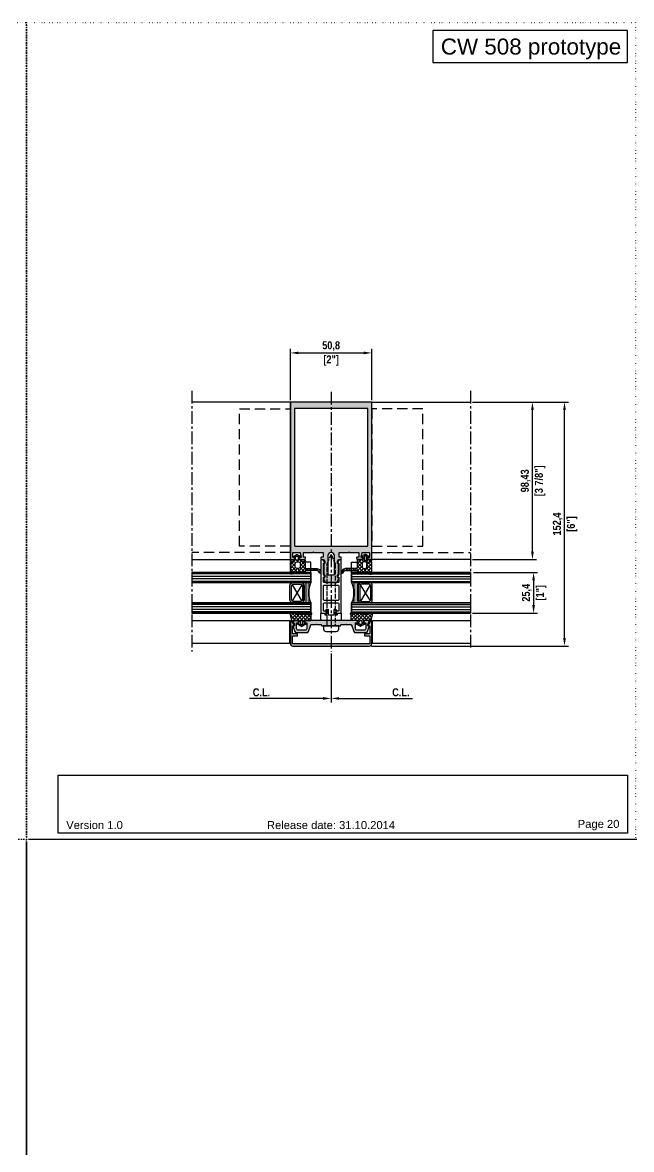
# Model space of a CAD drawing. Header units: millimetres. Extents: x -17234 to -8874, y -2869 to 1211.
# Drawn here: x -14197 to -13817, y -1023 to -319 of the extents above; entities that cross this region are included whole.
import ezdxf
from ezdxf.enums import TextEntityAlignment as Align

# ---------------------------------------------------------------- set-up
doc = ezdxf.new("R2010")
doc.units = ezdxf.units.MM
for name, pattern in [('ACAD_ISO07W100', [3, 0, -3]), ('AM_ISO02W050x2', [3.75, 3, -0.75]), ('CENTER', [50.8, 31.75, -6.35, 6.35, -6.35]), ('DASHED', [19.05, 12.7, -6.35])]:
    doc.linetypes.add(name, pattern=pattern)
doc.layers.get('Defpoints').update_dxf_attribs({"linetype": 'ACAD_ISO07W100', "true_color": 0x105689})
doc.layers.add('AM_INV', color=253, linetype='Continuous', lineweight=0)
for name, color, linetype in [('Centerline', 6, 'CENTER'), ('Dim', 5, 'Continuous'), ('Gasket EPDM', 32, 'Continuous'), ('Gasket Silicone', 20, 'Continuous'), ('Glass', 4, 'Continuous'), ('Profile', 1, 'Continuous'), ('Profile View', 9, 'Continuous'), ('PVC Spacer', 3, 'Continuous'), ('Screw', 9, 'Continuous'), ('Text', 2, 'Continuous'), ('Thermal Break', 3, 'Continuous')]:
    doc.layers.add(name, color=color, linetype=linetype)
doc.styles.get("Standard").update_dxf_attribs({"font": 'arial.ttf'})
doc.styles.add('TXT', font='techb___.ttf')
doc.dimstyles.new('ISO-25$0', dxfattribs={"dimtxt": 2.5, "dimasz": 2.5, "dimexe": 1.25, "dimexo": 0.625, "dimtad": 1, "dimtxsty": 'TXT', "dimcen": 2.5, "dimclrd": 5, "dimclre": 5, "dimclrt": 2, "dimadec": 0, "dimazin": 0, "dimtfac": 1, "dimtmove": 0, "dimatfit": 3, "dimfxl": 1, "dimarcsym": 0})

# ---------------------------------------------------------------- blocks, each defined once
blk = doc.blocks.new('*U4')
at = {"layer": 'Glass', "ltscale": 0.5}
h = blk.add_hatch(dxfattribs=at)
h.set_pattern_fill('ANSI31', color=5, scale=0.5, angle=45)
h.set_pattern_definition([(90, (0, -0.7), (-1.5875, 3e-16), [])])
h.paths.add_polyline_path([(0, 74.3), (6.35, 74.3), (6.35, 0), (0, 0)])
h.paths.add_polyline_path([(25.4, 0), (19.05, 0), (19.05, 74.3), (25.4, 74.3)])
at = {"layer": 'Glass'}
h = blk.add_hatch(dxfattribs=at)
h.set_pattern_fill('DOTS', color=9, scale=0.5)
h.set_pattern_definition([(0, (-1613.78865, -1630.7913), (0.396875, 0.79375), [0, -0.79375])])
h.paths.add_polyline_path([(17.05, 4.2), (8.35, 4.2, -0.414214), (6.35, 6.2), (6.35, 0, -0.20587), (19.05, 0), (19.05, 6.2, -0.414214)])
at = {"layer": 'Defpoints', "linetype": 'ByBlock', "ltscale": 0.5}
for points in [[(0, 74.3), (6.35, 74.3), (6.35, 0), (0, 0)], [(25.4, 0), (19.05, 0), (19.05, 74.3), (25.4, 74.3)]]:
    blk.add_lwpolyline(points, close=True, dxfattribs=at)
at = {"layer": 'Glass'}
for points in [[(0, 74.3), (0, 0), (6.35, 0), (6.35, 74.3)], [(19.05, 74.3), (19.05, 0), (25.4, 0), (25.4, 74.3)]]:
    blk.add_lwpolyline(points, dxfattribs=at)
at = {"layer": 'Glass', "color": 3}
for points in [[(19.05, 6.2), (19.05, 11, 0.414214), (17.05, 13), (8.35, 13, 0.414214), (6.35, 11), (6.35, 6.2, 0.414214), (8.35, 4.2), (17.05, 4.2, 0.414214)], [(18.05, 6.2), (18.05, 11, 0.414214), (17.05, 12), (8.35, 12, 0.414214), (7.35, 11), (7.35, 6.2, 0.414214), (8.35, 5.2), (17.05, 5.2, 0.414214)]]:
    blk.add_lwpolyline(points, format="xyb", close=True, dxfattribs=at)
at = {"layer": 'Glass', "color": 9}
for points in [[(7.64, 5.49), (17.76, 11.71)], [(7.64, 11.71), (17.86, 5.62)]]:
    blk.add_lwpolyline(points, dxfattribs=at)
blk.add_lwpolyline([(6.35, 0, -0.20587), (19.05, 0), (19.05, 6.2, -0.414214), (17.05, 4.2), (8.35, 4.2, -0.414214), (6.35, 6.2)], format="xyb", close=True, dxfattribs=at)
blk = doc.blocks.new('*D29')
at = {"layer": 'Defpoints', "color": 0, "transparency": 16777216}
for p in [(-13917.25, -556.26), (-13878.61, -556.26), (-13917.25, -654.69)]:
    blk.add_point(p, dxfattribs=at)
at = {"layer": 'Dim', "color": 5, "lineweight": -2, "transparency": 16777216}
for p, q in [((-13916, -556.26), (-13876.11, -556.26)), ((-13878.61, -649.69), (-13878.61, -561.26)), ((-13916, -654.69), (-13876.11, -654.69))]:
    blk.add_line(p, q, dxfattribs=at)
at = {"layer": 'Dim', "color": 5, "transparency": 16777216}
for points in [[(-13879.45, -561.26), (-13877.78, -561.26), (-13878.61, -556.26)], [(-13879.45, -649.69), (-13877.78, -649.69), (-13878.61, -654.69)]]:
    blk.add_solid(points, dxfattribs=at)
at = {"layer": 'Dim', "color": 2, "transparency": 16777216, "char_height": 5, "attachment_point": 5, "rotation": 90, "style": 'TXT'}
for s, insert in [('[3 7/8"]', (-13873.87, -605.47)), ('98,43', (-13882.82, -605.47))]:
    blk.add_mtext(s, dxfattribs=dict(at, insert=insert))
blk = doc.blocks.new('*D30')
at = {"layer": 'Defpoints', "color": 0, "transparency": 16777216}
for p in [(-13917.25, -556.26), (-13858.62, -556.26), (-13980.35, -708.66)]:
    blk.add_point(p, dxfattribs=at)
at = {"layer": 'Dim', "color": 5, "lineweight": -2, "transparency": 16777216}
for p, q in [((-13916, -556.26), (-13856.12, -556.26)), ((-13858.62, -703.66), (-13858.62, -561.26)), ((-13979.1, -708.66), (-13856.12, -708.66))]:
    blk.add_line(p, q, dxfattribs=at)
at = {"layer": 'Dim', "color": 5, "transparency": 16777216}
for points in [[(-13859.45, -561.26), (-13857.79, -561.26), (-13858.62, -556.26)], [(-13859.45, -703.66), (-13857.79, -703.66), (-13858.62, -708.66)]]:
    blk.add_solid(points, dxfattribs=at)
at = {"layer": 'Dim', "color": 2, "transparency": 16777216, "char_height": 5, "attachment_point": 5, "rotation": 90, "style": 'TXT'}
for s, insert in [('152,4', (-13862.81, -632.46)), ('[6"]', (-13853.87, -632.46))]:
    blk.add_mtext(s, dxfattribs=dict(at, insert=insert))
blk = doc.blocks.new('*D32')
at = {"layer": 'Defpoints', "color": 0, "ltscale": 0.5, "transparency": 16777216}
for p in [(-14091.25, -712.16), (-14004.25, -712.16), (-14091.25, -741.36)]:
    blk.add_point(p, dxfattribs=at)
at = {"layer": 'Dim', "color": 5, "lineweight": -2, "ltscale": 0.5, "transparency": 16777216}
for p, q in [((-14004.25, -713.41), (-14004.25, -743.86)), ((-14009.25, -741.36), (-14055.12, -741.36))]:
    blk.add_line(p, q, dxfattribs=at)
at = {"layer": 'Dim', "color": 5, "ltscale": 0.5, "transparency": 16777216}
blk.add_solid([(-14009.25, -740.53), (-14009.25, -742.2), (-14004.25, -741.36)], dxfattribs=at)
at = {"layer": 'Dim', "color": 2, "ltscale": 0.5, "transparency": 16777216, "insert": (-14047.75, -737.57), "char_height": 5, "attachment_point": 5, "style": 'TXT'}
blk.add_mtext('C.L.', dxfattribs=at)
blk = doc.blocks.new('*D31')
at = {"layer": 'Defpoints', "color": 0, "ltscale": 0.5, "transparency": 16777216}
for p in [(-14004.25, -712.16), (-13917.25, -712.16), (-13917.25, -741.36)]:
    blk.add_point(p, dxfattribs=at)
at = {"layer": 'Dim', "color": 5, "lineweight": -2, "ltscale": 0.5, "transparency": 16777216}
for p, q in [((-14004.25, -713.41), (-14004.25, -743.86)), ((-13999.25, -741.36), (-13953.38, -741.36))]:
    blk.add_line(p, q, dxfattribs=at)
at = {"layer": 'Dim', "color": 5, "ltscale": 0.5, "transparency": 16777216}
blk.add_solid([(-13999.25, -740.53), (-13999.25, -742.2), (-14004.25, -741.36)], dxfattribs=at)
at = {"layer": 'Dim', "color": 2, "ltscale": 0.5, "transparency": 16777216, "insert": (-13960.75, -737.57), "char_height": 5, "attachment_point": 5, "style": 'TXT'}
blk.add_mtext('C.L.', dxfattribs=at)
blk = doc.blocks.new('*D34')
at = {"layer": 'Defpoints', "color": 0, "transparency": 16777216}
for p in [(-13916.55, -662.69), (-13917.25, -688.09), (-13877.91, -688.09)]:
    blk.add_point(p, dxfattribs=at)
at = {"layer": 'Dim', "color": 5, "lineweight": -2, "transparency": 16777216}
for p, q in [((-13915.3, -662.69), (-13875.41, -662.69)), ((-13877.91, -667.69), (-13877.91, -683.09)), ((-13916, -688.09), (-13875.41, -688.09))]:
    blk.add_line(p, q, dxfattribs=at)
at = {"layer": 'Dim', "color": 5, "transparency": 16777216}
for points in [[(-13878.75, -667.69), (-13877.08, -667.69), (-13877.91, -662.69)], [(-13878.75, -683.09), (-13877.08, -683.09), (-13877.91, -688.09)]]:
    blk.add_solid(points, dxfattribs=at)
at = {"layer": 'Dim', "color": 2, "transparency": 16777216, "char_height": 5, "attachment_point": 5, "rotation": 90, "style": 'TXT'}
for s, insert in [('25,4', (-13882.1, -675.39)), ('[1"]', (-13873.17, -675.39))]:
    blk.add_mtext(s, dxfattribs=dict(at, insert=insert))
blk = doc.blocks.new('*D35')
at = {"layer": 'Defpoints', "color": 0, "transparency": 16777216}
for p in [(-13978.85, -525.59), (-14029.65, -556.26), (-13978.85, -556.26)]:
    blk.add_point(p, dxfattribs=at)
at = {"layer": 'Dim', "color": 5, "lineweight": -2, "transparency": 16777216}
for p, q in [((-14029.65, -555.01), (-14029.65, -523.09)), ((-14024.65, -525.59), (-13983.85, -525.59)), ((-13978.85, -555.01), (-13978.85, -523.09))]:
    blk.add_line(p, q, dxfattribs=at)
at = {"layer": 'Dim', "color": 5, "transparency": 16777216}
for points in [[(-14024.65, -524.76), (-14024.65, -526.42), (-14029.65, -525.59)], [(-13983.85, -524.76), (-13983.85, -526.42), (-13978.85, -525.59)]]:
    blk.add_solid(points, dxfattribs=at)
at = {"layer": 'Dim', "color": 2, "transparency": 16777216, "char_height": 5, "attachment_point": 5, "style": 'TXT'}
for s, insert in [('50,8', (-14004.25, -521.39)), ('[2"]', (-14004.25, -530.34))]:
    blk.add_mtext(s, dxfattribs=dict(at, insert=insert))
blk = doc.blocks.new('EGG - 01')
at = {"layer": 'Gasket EPDM', "ltscale": 0.5}
h = blk.add_hatch(dxfattribs=at)
h.set_pattern_fill('ANSI37', color=5, scale=0.5, style=0)
h.set_pattern_definition([(45, (16931.764, 552.2421), (-1.12253202, 1.12253202), []), (135, (16931.764, 552.2421), (-1.12253202, -1.12253202), [])])
edge = h.paths.add_edge_path()
edge.add_arc((7, -0.75), 0.5, 300, 420)
edge.add_line((7.25, -0.31), (6.52, 0.11))
edge.add_arc((6.77, 0.54), 0.5, 120, 240, ccw=False)
edge.add_line((6.52, 0.98), (7.25, 1.4))
edge.add_arc((7, 1.83), 0.5, 300, 420)
edge.add_line((7.25, 2.26), (6.52, 2.69))
edge.add_arc((6.77, 3.12), 0.5, 120, 240, ccw=False)
edge.add_line((6.52, 3.55), (7.25, 3.98))
edge.add_arc((7, 4.41), 0.5, 300, 360)
edge.add_line((7.5, 4.41), (7.5, 7))
edge.add_arc((7, 7), 0.5, 0, 105)
edge.add_line((6.87, 7.48), (2.69, 6.36))
edge.add_arc((2.75, 6.12), 0.25, 105, 180)
edge.add_line((2.5, 6.12), (2.5, 2))
edge.add_arc((2.25, 2), 0.25, 270, 360, ccw=False)
edge.add_line((2.25, 1.75), (1.17, 1.75))
edge.add_arc((1.17, 2), 0.25, 180, 270, ccw=False)
edge.add_line((0.92, 2), (0.92, 2.45))
edge.add_arc((0.62, 2.45), 0.3, 0, 150)
edge.add_line((0.36, 2.6), (-1, 0.25))
edge.add_arc((-0.57, 0), 0.5, 150, 210)
edge.add_line((-1, -0.25), (0.36, -2.6))
edge.add_arc((0.62, -2.45), 0.3, 210, 360)
edge.add_line((0.92, -2.45), (0.92, -2))
edge.add_arc((1.17, -2), 0.25, 90, 180, ccw=False)
edge.add_line((1.17, -1.75), (2.25, -1.75))
edge.add_arc((2.25, -2), 0.25, 0, 90, ccw=False)
edge.add_line((2.5, -2), (2.5, -5.38))
edge.add_arc((3, -5.38), 0.5, 180, 270)
edge.add_line((3, -5.88), (5.83, -5.88))
edge.add_arc((5.83, -6.38), 0.5, 60, 90, ccw=False)
edge.add_line((6.08, -5.94), (6.75, -6.33))
edge.add_arc((7, -5.9), 0.5, 240, 420)
edge.add_line((7.25, -5.47), (6.52, -5.05))
edge.add_arc((6.77, -4.61), 0.5, 120, 240, ccw=False)
edge.add_line((6.52, -4.18), (7.25, -3.76))
edge.add_arc((7, -3.32), 0.5, 300, 420)
edge.add_line((7.25, -2.89), (6.52, -2.47))
edge.add_arc((6.77, -2.03), 0.5, 120, 240, ccw=False)
edge.add_line((6.52, -1.6), (7.25, -1.18))
edge = h.paths.add_edge_path(flags=16)
edge.add_arc((0.5, -0.3), 0.5, 180, 270)
edge.add_line((0.5, -0.8), (2.01, -0.8))
edge.add_arc((2.01, -0.3), 0.5, 270, 360)
edge.add_line((2.51, -0.3), (2.51, 0.3))
edge.add_arc((2.01, 0.3), 0.5, 0, 90)
edge.add_line((2.01, 0.8), (0.5, 0.8))
edge.add_arc((0.5, 0.3), 0.5, 90, 180)
edge.add_line((0, 0.3), (0, -0.3))
for points in [[(7.25, -1.18, 0.57735), (7.25, -0.31), (6.52, 0.11, -0.57735), (6.52, 0.98), (7.25, 1.4, 0.57735), (7.25, 2.26), (6.52, 2.69, -0.57735), (6.52, 3.55), (7.25, 3.98, 0.267949), (7.5, 4.41), (7.5, 7, 0.493145), (6.87, 7.48), (2.69, 6.36, 0.339454), (2.5, 6.12), (2.5, 2, -0.414214), (2.25, 1.75), (1.17, 1.75, -0.414214), (0.92, 2), (0.92, 2.45, 0.767327), (0.36, 2.6), (-1, 0.25, 0.267949), (-1, -0.25), (0.36, -2.6, 0.767327), (0.92, -2.45), (0.92, -2, -0.414214), (1.17, -1.75), (2.25, -1.75, -0.414214), (2.5, -2), (2.5, -5.38, 0.414214), (3, -5.88), (5.83, -5.88, -0.131652), (6.08, -5.94), (6.75, -6.33, 1), (7.25, -5.47), (6.52, -5.05, -0.57735), (6.52, -4.18), (7.25, -3.76, 0.57735), (7.25, -2.89), (6.52, -2.47, -0.57735), (6.52, -1.6)], [(0, -0.3, 0.414214), (0.5, -0.8), (2.01, -0.8, 0.414214), (2.51, -0.3), (2.51, 0.3, 0.414214), (2.01, 0.8), (0.5, 0.8, 0.414214), (0, 0.3)]]:
    blk.add_lwpolyline(points, format="xyb", close=True, dxfattribs=at)
blk = doc.blocks.new('GG - 01')
at = {"layer": 'Gasket EPDM', "ltscale": 0.5}
h = blk.add_hatch(dxfattribs=at)
h.set_pattern_fill('ANSI37', color=5, scale=0.5, style=0)
h.set_pattern_definition([(45, (16923.136, 487.5036), (-1.12253202, 1.12253202), []), (135, (16923.136, 487.5036), (-1.12253202, -1.12253202), [])])
edge = h.paths.add_edge_path(flags=16)
edge.add_arc((-2.46, -4.83), 1, -90, 0, ccw=False)
edge.add_line((-2.46, -5.83), (-4.47, -5.83))
edge.add_arc((-4.47, -4.83), 1, 180, 270, ccw=False)
edge.add_line((-5.47, -4.83), (-5.47, -3.8))
edge.add_arc((-4.47, -3.8), 1, 90, 180, ccw=False)
edge.add_line((-4.47, -2.8), (-2.46, -2.8))
edge.add_arc((-2.46, -3.8), 1, 0, 90, ccw=False)
edge.add_line((-1.46, -3.8), (-1.46, -4.83))
edge = h.paths.add_edge_path()
edge.add_arc((-8, -7.46), 0.5, 300, 420)
edge.add_line((-7.75, -7.03), (-8.48, -6.6))
edge.add_arc((-8.23, -6.17), 0.5, 120, 240, ccw=False)
edge.add_line((-8.48, -5.74), (-7.75, -5.31))
edge.add_arc((-8, -4.88), 0.5, 300, 420)
edge.add_line((-7.75, -4.45), (-8.48, -4.03))
edge.add_arc((-8.23, -3.59), 0.5, 120, 240, ccw=False)
edge.add_line((-8.48, -3.16), (-7.75, -2.74))
edge.add_arc((-8, -2.3), 0.5, 300, 420)
edge.add_line((-7.75, -1.87), (-8.87, -1.22))
edge.add_arc((-8.75, -1), 0.25, 180, 240, ccw=False)
edge.add_line((-9, -1), (-9, 0))
edge.add_arc((-8.5, 0), 0.5, 75, 180, ccw=False)
edge.add_line((-8.37, 0.48), (-7.53, 0.26))
edge.add_arc((-7.47, 0.5), 0.25, 255, 270)
edge.add_line((-7.47, 0.25), (-1.91, 0.25))
edge.add_arc((-1.91, 0), 0.25, 0, 90, ccw=False)
edge.add_line((-1.66, 0), (-1.66, -1.36))
edge.add_arc((-1.56, -1.36), 0.1, 180, 350)
edge.add_line((-1.46, -1.37), (-1.24, -0.16))
edge.add_arc((-0.75, -0.25), 0.5, 90, 170, ccw=False)
edge.add_line((-0.75, 0.25), (-0.25, 0.25))
edge.add_arc((-0.25, 0), 0.25, 0, 90, ccw=False)
edge.add_line((0, 0), (0, -2.25))
edge.add_arc((0.25, -2.25), 0.25, 180, 270)
edge.add_line((0.25, -2.5), (1.2, -2.5))
edge.add_arc((1.2, -2.24), 0.258, 269.70842, 358.24351)
edge.add_line((1.46, -2.25), (1.46, -1.8))
edge.add_arc((1.76, -1.8), 0.3, 30, 180, ccw=False)
edge.add_line((2.02, -1.65), (3.12, -3.55))
edge.add_arc((2.69, -3.8), 0.5, -30, 30, ccw=False)
edge.add_line((3.12, -4.05), (2.02, -5.95))
edge.add_arc((1.76, -5.8), 0.3, 180, 330, ccw=False)
edge.add_line((1.46, -5.8), (1.46, -5.35))
edge.add_arc((1.2, -5.36), 0.258, 1.75649, 90.29158)
edge.add_line((1.2, -5.1), (0.25, -5.1))
edge.add_arc((0.25, -5.35), 0.25, 90, 180)
edge.add_line((0, -5.35), (0, -8.63))
edge.add_arc((-0.25, -8.63), 0.25, -90, 0, ccw=False)
edge.add_line((-0.25, -8.88), (-0.75, -8.88))
edge.add_arc((-0.75, -8.38), 0.5, 190, 270, ccw=False)
edge.add_line((-1.24, -8.46), (-1.46, -7.25))
edge.add_arc((-1.56, -7.27), 0.1, 10, 180)
edge.add_line((-1.66, -7.27), (-1.66, -8.63))
edge.add_arc((-1.91, -8.63), 0.25, -90, 0, ccw=False)
edge.add_line((-1.91, -8.88), (-5.1, -8.88))
edge.add_arc((-5.1, -9.38), 0.5, 90, 180)
edge.add_line((-5.6, -9.38), (-5.6, -16.31))
edge.add_arc((-7.8, -16.31), 2.2, 300, 360, ccw=False)
edge.add_line((-6.7, -18.21), (-7.58, -18.72))
edge.add_arc((-7.88, -18.2), 0.6, 120, 300, ccw=False)
edge.add_line((-8.18, -17.68), (-7.3, -17.17))
edge.add_arc((-7.8, -16.31), 1, 300, 360)
edge.add_line((-6.8, -16.31), (-6.8, -9.38))
edge.add_arc((-7.3, -9.38), 0.5, 360, 450)
edge.add_line((-7.3, -8.88), (-7.32, -8.88))
edge.add_arc((-7.32, -9.38), 0.5, 90, 120)
edge.add_line((-7.57, -8.94), (-8.25, -9.33))
edge.add_arc((-8.5, -8.9), 0.5, 120, 300, ccw=False)
edge.add_line((-8.75, -8.47), (-7.75, -7.89))
edge = h.paths.add_edge_path(flags=16)
edge.add_arc((1.62, -4.1), 0.5, -90, 0, ccw=False)
edge.add_line((1.62, -4.6), (0.11, -4.6))
edge.add_arc((0.11, -4.1), 0.5, 180, 270, ccw=False)
edge.add_line((-0.39, -4.1), (-0.39, -3.5))
edge.add_arc((0.11, -3.5), 0.5, 90, 180, ccw=False)
edge.add_line((0.11, -3), (1.62, -3))
edge.add_arc((1.62, -3.5), 0.5, 0, 90, ccw=False)
edge.add_line((2.12, -3.5), (2.12, -4.1))
blk.add_lwpolyline([(-7.75, -7.89, 0.57735), (-7.75, -7.03), (-8.48, -6.6, -0.57735), (-8.48, -5.74), (-7.75, -5.31, 0.57735), (-7.75, -4.45), (-8.48, -4.03, -0.57735), (-8.48, -3.16), (-7.75, -2.74, 0.57735), (-7.75, -1.87), (-8.87, -1.22, -0.267949), (-9, -1), (-9, 0), (-9, 0, -0.493145), (-8.37, 0.48), (-7.53, 0.26, 0.065543), (-7.47, 0.25), (-1.91, 0.25, -0.414214), (-1.66, 0), (-1.66, -1.36, 0.916331), (-1.46, -1.37), (-1.24, -0.16, -0.36397), (-0.75, 0.25), (-0.25, 0.25, -0.414214), (0, 0), (0, -2.25, 0.414214), (0.25, -2.5), (1.2, -2.5, 0.406745), (1.46, -2.25), (1.46, -1.8, -0.767327), (2.02, -1.65), (3.12, -3.55, -0.267949), (3.12, -4.05), (2.02, -5.95, -0.767327), (1.46, -5.8), (1.46, -5.35, 0.406745), (1.2, -5.1), (0.25, -5.1, 0.414214), (0, -5.35), (0, -8.63, -0.414214), (-0.25, -8.88), (-0.75, -8.88, -0.36397), (-1.24, -8.46), (-1.46, -7.25, 0.916331), (-1.66, -7.27), (-1.66, -8.63, -0.414214), (-1.91, -8.88), (-5.1, -8.88, 0.414214), (-5.6, -9.38), (-5.6, -16.31, -0.267949), (-6.7, -18.21), (-7.58, -18.72, -1), (-8.18, -17.68), (-7.3, -17.17, 0.267949), (-6.8, -16.31), (-6.8, -9.38, 0.414214), (-7.3, -8.88), (-7.32, -8.88, 0.131652), (-7.57, -8.94), (-8.25, -9.33, -1), (-8.75, -8.47), (-8.75, -8.47), (-7.75, -7.89, 0.267949)], format="xyb", dxfattribs=at)
for points in [[(-1.46, -4.83, -0.414214), (-2.46, -5.83), (-4.47, -5.83, -0.414214), (-5.47, -4.83), (-5.47, -3.8, -0.414214), (-4.47, -2.8), (-2.46, -2.8, -0.414214), (-1.46, -3.8)], [(2.12, -4.1, -0.414214), (1.62, -4.6), (0.11, -4.6, -0.414214), (-0.39, -4.1), (-0.39, -3.5, -0.414214), (0.11, -3), (1.62, -3, -0.414214), (2.12, -3.5)]]:
    blk.add_lwpolyline(points, format="xyb", close=True, dxfattribs=at)

msp = doc.modelspace()

# ---------------------------------------------------------------- hatches: boundary and pattern name
at = {"layer": 'Gasket Silicone', "ltscale": 0.5}
h = msp.add_hatch(color=1, dxfattribs=at)
h.dxf.hatch_style = 1
edge = h.paths.add_edge_path(flags=16)
edge.add_arc((-14004.248, -652.189), 2.003, 0.662621, 179.485838)
edge.add_line((-14006.252, -652.171), (-14006.248, -663.773))
edge.add_arc((-14005.748, -663.773), 0.5, 180, 270)
edge.add_line((-14005.748, -664.273), (-14004.248, -664.273))
edge.add_line((-14004.248, -664.273), (-14002.748, -664.273))
edge.add_arc((-14002.748, -663.773), 0.5, 270, 360)
edge.add_line((-14002.248, -663.773), (-14002.245, -652.166))
edge = h.paths.add_edge_path()
edge.add_arc((-14020.713, -654.436), 0.25, 270, 345.001127)
edge.add_line((-14020.471, -654.5), (-14020.203, -653.5))
edge.add_arc((-14020.445, -653.436), 0.25, 345.001166, 449.999969)
edge.add_line((-14020.445, -653.186), (-14021.298, -653.186))
edge.add_arc((-14021.298, -652.936), 0.25, 225, 269.999969, ccw=False)
edge.add_arc((-14021.298, -652.936), 0.25, 180, 225, ccw=False)
edge.add_line((-14021.548, -652.936), (-14021.548, -650.436))
edge.add_arc((-14021.298, -650.436), 0.25, 90, 180, ccw=False)
edge.add_line((-14021.298, -650.186), (-14015.714, -650.186))
edge.add_line((-14015.714, -650.186), (-14015.361, -649.832))
edge.add_line((-14015.361, -649.832), (-14015.007, -650.186))
edge.add_arc((-14015.007, -649.936), 0.25, 269.986445, 270)
edge.add_line((-14015.007, -650.186), (-14009.498, -650.186))
edge.add_arc((-14009.498, -650.436), 0.25, 0, 90, ccw=False)
edge.add_line((-14009.248, -650.436), (-14009.248, -652.936))
edge.add_arc((-14009.498, -652.936), 0.25, -90, 0, ccw=False)
edge.add_line((-14009.498, -653.186), (-14010.348, -653.186))
edge.add_arc((-14010.348, -653.436), 0.25, 90, 180)
edge.add_line((-14010.598, -653.436), (-14010.598, -654.436))
edge.add_arc((-14010.348, -654.436), 0.25, 180, 270)
edge.add_line((-14010.348, -654.686), (-14009.11, -654.686))
edge.add_arc((-14009.11, -654.936), 0.25, 30, 90, ccw=False)
edge.add_line((-14008.893, -654.811), (-14008.265, -655.9))
edge.add_arc((-14008.481, -656.025), 0.25, 0, 30, ccw=False)
edge.add_line((-14008.231, -656.025), (-14008.231, -656.913))
edge.add_arc((-14008.481, -656.913), 0.25, -90, 0, ccw=False)
edge.add_line((-14008.481, -657.163), (-14008.598, -657.163))
edge.add_arc((-14008.598, -657.413), 0.25, 90, 180)
edge.add_line((-14008.848, -657.413), (-14008.848, -663.536))
edge.add_arc((-14008.598, -663.536), 0.25, 180, 210)
edge.add_line((-14008.815, -663.661), (-14008.265, -664.614))
edge.add_arc((-14008.481, -664.739), 0.25, 0, 30, ccw=False)
edge.add_line((-14008.231, -664.739), (-14008.231, -665.627))
edge.add_arc((-14008.481, -665.627), 0.25, -90, 0, ccw=False)
edge.add_line((-14008.481, -665.877), (-14008.581, -665.877))
edge.add_arc((-14008.581, -666.127), 0.25, 90, 180)
edge.add_line((-14008.831, -666.127), (-14008.831, -667.054))
edge.add_arc((-14008.581, -667.054), 0.25, 180, 210)
edge.add_line((-14008.798, -667.179), (-14007.798, -668.911))
edge.add_arc((-14007.581, -668.786), 0.25, 210, 270)
edge.add_line((-14007.581, -669.036), (-14004.602, -669.036))
edge.add_line((-14004.602, -669.036), (-14004.248, -668.682))
edge.add_line((-14004.248, -668.682), (-14003.895, -669.036))
edge.add_line((-14003.895, -669.036), (-14000.916, -669.036))
edge.add_arc((-14000.916, -668.786), 0.25, 270, 330)
edge.add_line((-14000.699, -668.911), (-13999.699, -667.179))
edge.add_arc((-13999.916, -667.054), 0.25, 329.999986, 360)
edge.add_line((-13999.666, -667.054), (-13999.666, -666.123))
edge.add_arc((-13999.916, -666.123), 0.25, 0, 90)
edge.add_line((-13999.916, -665.873), (-14000.016, -665.873))
edge.add_arc((-14000.016, -665.623), 0.25, 180, 270, ccw=False)
edge.add_line((-14000.266, -665.623), (-14000.266, -664.739))
edge.add_arc((-14000.016, -664.739), 0.25, 150, 180, ccw=False)
edge.add_line((-14000.232, -664.614), (-13999.682, -663.661))
edge.add_arc((-13999.898, -663.536), 0.25, 330, 360)
edge.add_line((-13999.648, -663.536), (-13999.648, -657.413))
edge.add_arc((-13999.898, -657.413), 0.25, 0, 90)
edge.add_line((-13999.898, -657.163), (-14000.016, -657.163))
edge.add_arc((-14000.016, -656.913), 0.25, 180, 270, ccw=False)
edge.add_line((-14000.266, -656.913), (-14000.266, -656.025))
edge.add_arc((-14000.016, -656.025), 0.25, 150, 180, ccw=False)
edge.add_line((-14000.232, -655.9), (-13999.603, -654.811))
edge.add_arc((-13999.387, -654.936), 0.25, 90, 150, ccw=False)
edge.add_line((-13999.387, -654.686), (-13998.148, -654.686))
edge.add_arc((-13998.148, -654.436), 0.25, 270, 360)
edge.add_line((-13997.898, -654.436), (-13997.898, -653.436))
edge.add_arc((-13998.148, -653.436), 0.25, 0, 90)
edge.add_line((-13998.148, -653.186), (-13998.998, -653.186))
edge.add_arc((-13998.998, -652.936), 0.25, 180, 270, ccw=False)
edge.add_line((-13999.248, -652.936), (-13999.248, -650.436))
edge.add_arc((-13998.998, -650.436), 0.25, 90, 180, ccw=False)
edge.add_line((-13998.998, -650.186), (-13993.489, -650.186))
edge.add_arc((-13993.489, -649.936), 0.25, 269.993213, 270.006766)
edge.add_line((-13993.489, -650.186), (-13993.136, -649.832))
edge.add_line((-13993.136, -649.832), (-13992.782, -650.186))
edge.add_line((-13992.782, -650.186), (-13987.198, -650.186))
edge.add_arc((-13987.198, -650.436), 0.25, 0, 90, ccw=False)
edge.add_line((-13986.948, -650.436), (-13986.948, -652.936))
edge.add_arc((-13987.198, -652.936), 0.25, -90, 0, ccw=False)
edge.add_line((-13987.198, -653.186), (-13988.152, -653.186))
edge.add_arc((-13988.152, -653.436), 0.25, 90.000043, 194.999975)
edge.add_line((-13988.393, -653.5), (-13988.125, -654.5))
edge.add_arc((-13987.884, -654.436), 0.25, 194.999975, 232.5)
edge.add_arc((-13987.884, -654.436), 0.25, 232.5, 270)
edge.add_line((-13987.884, -654.686), (-13984.863, -654.686))
edge.add_arc((-13984.863, -654.436), 0.25, 270, 345)
edge.add_line((-13984.621, -654.5), (-13984.407, -653.7))
edge.add_arc((-13984.648, -653.636), 0.25, 345, 450)
edge.add_line((-13984.648, -653.386), (-13985.198, -653.386))
edge.add_arc((-13985.198, -653.136), 0.25, 170, 270, ccw=False)
edge.add_line((-13985.445, -653.092), (-13984.968, -650.392))
edge.add_arc((-13984.722, -650.436), 0.25, 90, 170, ccw=False)
edge.add_line((-13984.722, -650.186), (-13980.598, -650.186))
edge.add_arc((-13980.598, -650.436), 0.25, 0, 90, ccw=False)
edge.add_line((-13980.348, -650.436), (-13980.348, -653.136))
edge.add_arc((-13980.598, -653.136), 0.25, -90, 0, ccw=False)
edge.add_line((-13980.598, -653.386), (-13981.148, -653.386))
edge.add_arc((-13981.148, -653.636), 0.25, 90, 195)
edge.add_line((-13981.39, -653.7), (-13981.175, -654.5))
edge.add_arc((-13980.934, -654.436), 0.25, 195, 270)
edge.add_line((-13980.934, -654.686), (-13979.098, -654.686))
edge.add_arc((-13979.098, -654.436), 0.25, 270, 360)
edge.add_line((-13978.848, -654.436), (-13978.848, -556.511))
edge.add_arc((-13979.098, -556.511), 0.25, 0, 90)
edge.add_line((-13979.098, -556.261), (-14029.398, -556.261))
edge.add_arc((-14029.398, -556.511), 0.25, 90, 180)
edge.add_line((-14029.648, -556.511), (-14029.648, -654.436))
edge.add_arc((-14029.398, -654.436), 0.25, 180, 270)
edge.add_line((-14029.398, -654.686), (-14027.563, -654.686))
edge.add_arc((-14027.563, -654.436), 0.25, 270, 345)
edge.add_line((-14027.321, -654.5), (-14027.107, -653.7))
edge.add_arc((-14027.348, -653.636), 0.25, 345, 450)
edge.add_line((-14027.348, -653.386), (-14027.898, -653.386))
edge.add_arc((-14027.898, -653.136), 0.25, 180, 270, ccw=False)
edge.add_line((-14028.148, -653.136), (-14028.148, -650.436))
edge.add_arc((-14027.898, -650.436), 0.25, 90, 180, ccw=False)
edge.add_line((-14027.898, -650.186), (-14023.774, -650.186))
edge.add_arc((-14023.774, -650.436), 0.25, 10, 90, ccw=False)
edge.add_line((-14023.528, -650.392), (-14023.052, -653.092))
edge.add_arc((-14023.298, -653.136), 0.25, -90, 10, ccw=False)
edge.add_line((-14023.298, -653.386), (-14023.848, -653.386))
edge.add_arc((-14023.848, -653.636), 0.25, 90, 195)
edge.add_line((-14024.09, -653.7), (-14023.875, -654.5))
edge.add_arc((-14023.634, -654.436), 0.25, 195, 270)
edge.add_line((-14023.634, -654.686), (-14020.713, -654.686))
edge.add_arc((-14020.713, -654.436), 0.25, 270, 345.001166)
edge.add_line((-14020.471, -654.5), (-14020.713, -654.686))
edge = h.paths.add_edge_path(flags=16)
edge.add_arc((-13981.598, -645.936), 0.25, 270, 360)
edge.add_line((-13981.348, -645.936), (-13981.348, -560.511))
edge.add_arc((-13981.598, -560.511), 0.25, 0, 90)
edge.add_line((-13981.598, -560.261), (-14026.898, -560.261))
edge.add_arc((-14026.898, -560.511), 0.25, 90, 180)
edge.add_line((-14027.148, -560.511), (-14027.148, -645.936))
edge.add_arc((-14026.898, -645.936), 0.25, 180, 270)
edge.add_line((-14026.898, -646.186), (-13981.598, -646.186))
h = msp.add_hatch(color=1, dxfattribs=at)
h.dxf.hatch_style = 1
edge = h.paths.add_edge_path()
edge.add_arc((-13980.348, -707.161), 1.5, 270, 360)
edge.add_line((-13978.848, -707.161), (-13978.848, -693.036))
edge.add_arc((-13979.098, -693.036), 0.25, 0, 90)
edge.add_line((-13979.098, -692.786), (-13979.284, -692.786))
edge.add_arc((-13979.284, -693.286), 0.5, 90, 150)
edge.add_line((-13979.717, -693.036), (-13981.12, -695.466))
edge.add_arc((-13980.903, -695.591), 0.25, 150, 260)
edge.add_line((-13980.947, -695.837), (-13980.355, -695.942))
edge.add_arc((-13980.398, -696.188), 0.25, 0, 80, ccw=False)
edge.add_line((-13980.148, -696.188), (-13980.148, -700.736))
edge.add_arc((-13980.398, -700.736), 0.25, 270, 360, ccw=False)
edge.add_line((-13980.398, -700.986), (-13983.098, -700.986))
edge.add_arc((-13983.098, -701.236), 0.25, 90, 180)
edge.add_line((-13983.348, -701.236), (-13983.348, -702.036))
edge.add_arc((-13983.098, -702.036), 0.25, 180, 270)
edge.add_line((-13983.098, -702.286), (-13980.398, -702.286))
edge.add_arc((-13980.398, -702.536), 0.25, 0, 90, ccw=False)
edge.add_line((-13980.148, -702.536), (-13980.148, -707.111))
edge.add_arc((-13980.398, -707.111), 0.25, -90, 0, ccw=False)
edge.add_line((-13980.398, -707.361), (-14028.098, -707.361))
edge.add_arc((-14028.098, -707.111), 0.25, 180, 270, ccw=False)
edge.add_line((-14028.348, -707.111), (-14028.348, -702.536))
edge.add_arc((-14028.098, -702.536), 0.25, 90, 180, ccw=False)
edge.add_line((-14028.098, -702.286), (-14025.398, -702.286))
edge.add_arc((-14025.398, -702.036), 0.25, 270, 360)
edge.add_line((-14025.148, -702.036), (-14025.148, -701.236))
edge.add_arc((-14025.398, -701.236), 0.25, 360, 450)
edge.add_line((-14025.398, -700.986), (-14028.098, -700.986))
edge.add_arc((-14028.098, -700.736), 0.25, 180, 270, ccw=False)
edge.add_line((-14028.348, -700.736), (-14028.348, -696.188))
edge.add_arc((-14028.098, -696.188), 0.25, 100, 180, ccw=False)
edge.add_line((-14028.142, -695.942), (-14027.55, -695.837))
edge.add_arc((-14027.593, -695.591), 0.25, 280, 390)
edge.add_line((-14027.377, -695.466), (-14028.78, -693.036))
edge.add_arc((-14029.213, -693.286), 0.5, 30, 90)
edge.add_line((-14029.213, -692.786), (-14029.398, -692.786))
edge.add_arc((-14029.398, -693.036), 0.25, 90, 180)
edge.add_line((-14029.648, -693.036), (-14029.648, -707.161))
edge.add_arc((-14028.148, -707.161), 1.5, 180, 270)
edge.add_line((-14028.148, -708.661), (-13980.348, -708.661))
h = msp.add_hatch(color=1, dxfattribs=at)
h.dxf.hatch_style = 1
edge = h.paths.add_edge_path()
edge.add_line((-13997.998, -695.286), (-13995.275, -695.286))
edge.add_line((-13995.275, -695.286), (-13995.025, -695.036))
edge.add_line((-13995.025, -695.036), (-13994.775, -695.286))
edge.add_line((-13994.775, -695.286), (-13991.85, -695.286))
edge.add_arc((-13991.85, -695.536), 0.25, 20, 90, ccw=False)
edge.add_line((-13991.615, -695.45), (-13990.094, -699.628))
edge.add_arc((-13989.155, -699.286), 1, 200, 270)
edge.add_line((-13989.155, -700.286), (-13982.585, -700.286))
edge.add_arc((-13982.585, -699.286), 1, 270, 340)
edge.add_line((-13981.645, -699.628), (-13980.579, -696.7))
edge.add_arc((-13981.049, -696.529), 0.5, 340, 440)
edge.add_line((-13980.962, -696.036), (-13980.996, -696.03))
edge.add_arc((-13980.909, -695.538), 0.5, 160, 260, ccw=False)
edge.add_line((-13981.379, -695.367), (-13980.561, -693.121))
edge.add_arc((-13980.796, -693.036), 0.25, 340, 450)
edge.add_line((-13980.796, -692.786), (-13983.405, -692.786))
edge.add_arc((-13983.405, -693.036), 0.25, 90, 165)
edge.add_line((-13983.646, -692.971), (-13983.861, -693.771))
edge.add_arc((-13983.62, -693.836), 0.25, 164.976768, 270)
edge.add_line((-13983.62, -694.086), (-13982.941, -694.086))
edge.add_arc((-13982.941, -694.336), 0.25, 0, 90, ccw=False)
edge.add_line((-13982.691, -694.336), (-13982.691, -697.786))
edge.add_arc((-13983.691, -697.786), 1, -90, 0, ccw=False)
edge.add_line((-13983.691, -698.786), (-13988.048, -698.786))
edge.add_arc((-13988.048, -697.786), 1, 180, 270, ccw=False)
edge.add_line((-13989.048, -697.786), (-13989.048, -694.336))
edge.add_arc((-13988.798, -694.336), 0.25, 90, 180, ccw=False)
edge.add_line((-13988.798, -694.086), (-13988.12, -694.086))
edge.add_arc((-13988.12, -693.836), 0.25, 270, 375.023232)
edge.add_line((-13987.878, -693.771), (-13988.093, -692.971))
edge.add_arc((-13988.334, -693.036), 0.25, 15, 90)
edge.add_line((-13988.334, -692.786), (-14020.162, -692.786))
edge.add_arc((-14020.162, -693.036), 0.25, 90, 165)
edge.add_line((-14020.404, -692.971), (-14020.619, -693.771))
edge.add_arc((-14020.377, -693.836), 0.25, 164.976768, 270)
edge.add_line((-14020.377, -694.086), (-14019.698, -694.086))
edge.add_arc((-14019.698, -694.336), 0.25, 0, 90, ccw=False)
edge.add_line((-14019.448, -694.336), (-14019.448, -697.786))
edge.add_arc((-14020.448, -697.786), 1, -90, 0, ccw=False)
edge.add_line((-14020.448, -698.786), (-14024.806, -698.786))
edge.add_arc((-14024.806, -697.786), 1, 180, 270, ccw=False)
edge.add_line((-14025.806, -697.786), (-14025.806, -694.336))
edge.add_arc((-14025.556, -694.336), 0.25, 90, 180, ccw=False)
edge.add_line((-14025.556, -694.086), (-14024.877, -694.086))
edge.add_arc((-14024.877, -693.836), 0.25, 270, 375.023232)
edge.add_line((-14024.636, -693.771), (-14024.85, -692.971))
edge.add_arc((-14025.092, -693.036), 0.25, 15, 90)
edge.add_line((-14025.092, -692.786), (-14027.7, -692.786))
edge.add_arc((-14027.7, -693.036), 0.25, 90, 200)
edge.add_line((-14027.935, -693.121), (-14027.118, -695.367))
edge.add_arc((-14027.588, -695.538), 0.5, -80, 20, ccw=False)
edge.add_line((-14027.501, -696.03), (-14027.535, -696.036))
edge.add_arc((-14027.448, -696.529), 0.5, 100, 200)
edge.add_line((-14027.918, -696.7), (-14026.852, -699.628))
edge.add_arc((-14025.912, -699.286), 1, 200, 270)
edge.add_line((-14025.912, -700.286), (-14019.342, -700.286))
edge.add_arc((-14019.342, -699.286), 1, 270, 340)
edge.add_line((-14018.402, -699.628), (-14016.882, -695.45))
edge.add_arc((-14016.647, -695.536), 0.25, 90, 160, ccw=False)
edge.add_line((-14016.647, -695.286), (-14013.722, -695.286))
edge.add_line((-14013.722, -695.286), (-14013.472, -695.036))
edge.add_line((-14013.472, -695.036), (-14013.222, -695.286))
edge.add_line((-14013.222, -695.286), (-14010.498, -695.286))
edge.add_arc((-14010.498, -695.536), 0.25, 0, 90, ccw=False)
edge.add_line((-14010.248, -695.536), (-14010.248, -695.736))
edge.add_arc((-14009.998, -695.736), 0.25, 180, 270)
edge.add_line((-14009.998, -695.986), (-14004.498, -695.986))
edge.add_line((-14004.498, -695.986), (-14004.248, -695.736))
edge.add_line((-14004.248, -695.736), (-14003.998, -695.986))
edge.add_line((-14003.998, -695.986), (-13998.498, -695.986))
edge.add_arc((-13998.498, -695.736), 0.25, 270, 360)
edge.add_line((-13998.248, -695.736), (-13998.248, -695.536))
edge.add_arc((-13997.998, -695.536), 0.25, 90, 180, ccw=False)

# ---------------------------------------------------------------- linework, layer by layer
at = {"layer": 'AM_INV', "ltscale": 0.5}
for points in [[(-13967.633, -650.186), (-13966.07, -650.186)], [(-13917.248, -654.686), (-13969.535, -654.686)], [(-13972.249, -692.786), (-13917.248, -692.786)]]:
    msp.add_lwpolyline(points, dxfattribs=at)
at = {"layer": 'Centerline', "ltscale": 0.25}
for points in [[(-14091.248, -549.236), (-14091.248, -712.161)], [(-14004.248, -549.911), (-14004.248, -712.161)], [(-13917.248, -549.236), (-13917.248, -711.136)]]:
    msp.add_lwpolyline(points, dxfattribs=at)
at = {"layer": 'Defpoints', "color": 1, "ltscale": 0.5}
for points in [[(-14574.331, -319.239), (-14194.331, -319.239), (-14194.331, -829.239), (-14574.331, -829.239), (-14574.331, -319.239)], [(-14194.331, -319.239), (-13814.331, -319.239), (-13814.331, -829.239), (-14194.331, -829.239), (-14194.331, -319.239)], [(-14954.331, -829.239), (-14194.331, -829.239), (-14194.331, -1849.239), (-14954.331, -1849.239), (-14954.331, -829.239)], [(-14194.331, -829.239), (-13434.331, -829.239), (-13434.331, -1849.239), (-14194.331, -1849.239), (-14194.331, -829.239)]]:
    msp.add_lwpolyline(points, dxfattribs=at)
at = {"layer": 'Gasket EPDM', "ltscale": 0.5}
for points in [[(-14016.948, -660.286), (-14016.948, -656.341), (-14020.771, -656.341)], [(-14016.948, -662.686), (-14016.948, -661.486)], [(-13991.548, -660.286), (-13991.548, -656.341), (-13987.726, -656.341)], [(-13991.548, -662.686), (-13991.548, -661.486)]]:
    msp.add_lwpolyline(points, dxfattribs=at)
at = {"layer": 'Profile', "color": 9, "ltscale": 0.5}
for points in [[(-14020.713, -654.686, 0.3394597), (-14020.471, -654.5), (-14020.203, -653.5, 0.4931389), (-14020.445, -653.186), (-14021.298, -653.186, -0.1989122), (-14021.475, -653.112, -0.1989124), (-14021.548, -652.936), (-14021.548, -650.436, -0.4142136), (-14021.298, -650.186), (-14015.714, -650.186), (-14015.361, -649.832), (-14015.007, -650.186, 0.0000591), (-14015.007, -650.186), (-14009.498, -650.186, -0.4142136), (-14009.248, -650.436), (-14009.248, -652.936, -0.4142136), (-14009.498, -653.186), (-14010.348, -653.186, 0.4142136), (-14010.598, -653.436), (-14010.598, -654.436, 0.4142136), (-14010.348, -654.686), (-14009.11, -654.686, -0.2679492), (-14008.893, -654.811), (-14008.265, -655.9, -0.1316525), (-14008.231, -656.025), (-14008.231, -656.913, -0.4142136), (-14008.481, -657.163), (-14008.598, -657.163, 0.4142136), (-14008.848, -657.413), (-14008.848, -663.536, 0.1316525), (-14008.815, -663.661), (-14008.265, -664.614, -0.1316525), (-14008.231, -664.739), (-14008.231, -665.627, -0.4142136), (-14008.481, -665.877), (-14008.581, -665.877, 0.4142136), (-14008.831, -666.127), (-14008.831, -667.054, 0.1316525), (-14008.798, -667.179), (-14007.798, -668.911, 0.2679492), (-14007.581, -669.036), (-14004.602, -669.036), (-14004.248, -668.682), (-14003.895, -669.036), (-14000.916, -669.036, 0.2679492), (-14000.699, -668.911), (-13999.699, -667.179, 0.1316526), (-13999.666, -667.054), (-13999.666, -666.123, 0.4142136), (-13999.916, -665.873), (-14000.016, -665.873, -0.4142136), (-14000.266, -665.623), (-14000.266, -664.739, -0.1316525), (-14000.232, -664.614), (-13999.682, -663.661, 0.1316525), (-13999.648, -663.536), (-13999.648, -657.413, 0.4142136), (-13999.898, -657.163), (-14000.016, -657.163, -0.4142136), (-14000.266, -656.913), (-14000.266, -656.025, -0.1316525), (-14000.232, -655.9), (-13999.603, -654.811, -0.2679492), (-13999.387, -654.686), (-13998.148, -654.686, 0.4142136), (-13997.898, -654.436), (-13997.898, -653.436, 0.4142136), (-13998.148, -653.186), (-13998.998, -653.186, -0.4142136), (-13999.248, -652.936), (-13999.248, -650.436, -0.4142136), (-13998.998, -650.186), (-13993.489, -650.186, 0.0000591), (-13993.489, -650.186), (-13993.136, -649.832), (-13992.782, -650.186), (-13987.198, -650.186, -0.4142136), (-13986.948, -650.436), (-13986.948, -652.936, -0.4142136), (-13987.198, -653.186), (-13988.152, -653.186, 0.4931451), (-13988.393, -653.5), (-13988.125, -654.5, 0.1651008), (-13988.036, -654.634, 0.1651007), (-13987.884, -654.686), (-13984.863, -654.686, 0.3394543), (-13984.621, -654.5), (-13984.407, -653.7, 0.4931454), (-13984.648, -653.386), (-13985.198, -653.386, -0.4663077), (-13985.445, -653.092), (-13984.968, -650.392, -0.3639702), (-13984.722, -650.186), (-13980.598, -650.186, -0.4142136), (-13980.348, -650.436), (-13980.348, -653.136, -0.4142136), (-13980.598, -653.386), (-13981.148, -653.386, 0.4931454), (-13981.39, -653.7), (-13981.175, -654.5, 0.3394543), (-13980.934, -654.686), (-13979.098, -654.686, 0.4142136), (-13978.848, -654.436), (-13978.848, -556.511, 0.4142136), (-13979.098, -556.261), (-13979.098, -556.261), (-14029.398, -556.261, 0.4142136), (-14029.648, -556.511), (-14029.648, -654.436, 0.4142136), (-14029.398, -654.686), (-14027.563, -654.686, 0.3394543), (-14027.321, -654.5), (-14027.107, -653.7, 0.4931454), (-14027.348, -653.386), (-14027.898, -653.386, -0.4142136), (-14028.148, -653.136), (-14028.148, -650.436, -0.4142136), (-14027.898, -650.186), (-14023.774, -650.186, -0.3639702), (-14023.528, -650.392), (-14023.052, -653.092, -0.4663077), (-14023.298, -653.386), (-14023.848, -653.386, 0.4931454), (-14024.09, -653.7), (-14023.875, -654.5, 0.3394543), (-14023.634, -654.686), (-14020.713, -654.686, 0.3394599), (-14020.471, -654.5)], [(-13981.598, -646.186, 0.4142136), (-13981.348, -645.936), (-13981.348, -560.511, 0.4142136), (-13981.598, -560.261), (-14026.898, -560.261, 0.4142136), (-14027.148, -560.511), (-14027.148, -645.936, 0.4142136), (-14026.898, -646.186), (-13981.598, -646.186)], [(-14002.245, -652.166, 0.989783), (-14006.252, -652.171), (-14006.248, -663.773, 0.4142136), (-14005.748, -664.273), (-14004.248, -664.273), (-14002.748, -664.273, 0.4142136), (-14002.248, -663.773)], [(-13980.348, -708.661, 0.4142136), (-13978.848, -707.161), (-13978.848, -693.036, 0.4142136), (-13979.098, -692.786), (-13979.284, -692.786, 0.2679492), (-13979.717, -693.036), (-13981.12, -695.466, 0.5205671), (-13980.947, -695.837), (-13980.355, -695.942, -0.3639702), (-13980.148, -696.188), (-13980.148, -700.736, -0.4142136), (-13980.398, -700.986), (-13983.098, -700.986, 0.4142136), (-13983.348, -701.236), (-13983.348, -702.036, 0.4142136), (-13983.098, -702.286), (-13980.398, -702.286, -0.4142136), (-13980.148, -702.536), (-13980.148, -707.111, -0.4142136), (-13980.398, -707.361), (-14028.098, -707.361, -0.4142136), (-14028.348, -707.111), (-14028.348, -702.536, -0.4142136), (-14028.098, -702.286), (-14025.398, -702.286, 0.4142136), (-14025.148, -702.036), (-14025.148, -701.236, 0.4142136), (-14025.398, -700.986), (-14028.098, -700.986, -0.4142136), (-14028.348, -700.736), (-14028.348, -696.188, -0.3639702), (-14028.142, -695.942), (-14027.55, -695.837, 0.5205671), (-14027.377, -695.466), (-14028.78, -693.036, 0.2679492), (-14029.213, -692.786), (-14029.398, -692.786, 0.4142136), (-14029.648, -693.036), (-14029.648, -707.161, 0.4142136), (-14028.148, -708.661)], [(-13997.998, -695.286), (-13995.275, -695.286), (-13995.025, -695.036), (-13994.775, -695.286), (-13991.85, -695.286, -0.3152988), (-13991.615, -695.45), (-13990.094, -699.628, 0.3152988), (-13989.155, -700.286), (-13982.585, -700.286, 0.3152988), (-13981.645, -699.628), (-13980.579, -696.7, 0.4663077), (-13980.962, -696.036), (-13980.996, -696.03, -0.4663077), (-13981.379, -695.367), (-13980.561, -693.121, 0.5205671), (-13980.796, -692.786), (-13983.405, -692.786, 0.3394543), (-13983.646, -692.971), (-13983.861, -693.771, 0.4932715), (-13983.62, -694.086), (-13982.941, -694.086, -0.4142136), (-13982.691, -694.336), (-13982.691, -697.786, -0.4142136), (-13983.691, -698.786), (-13988.048, -698.786, -0.4142136), (-13989.048, -697.786), (-13989.048, -694.336, -0.4142136), (-13988.798, -694.086), (-13988.12, -694.086, 0.4932715), (-13987.878, -693.771), (-13988.093, -692.971, 0.3394543), (-13988.334, -692.786), (-14020.162, -692.786, 0.3394543), (-14020.404, -692.971), (-14020.619, -693.771, 0.4932715), (-14020.377, -694.086), (-14019.698, -694.086, -0.4142136), (-14019.448, -694.336), (-14019.448, -697.786, -0.4142136), (-14020.448, -698.786), (-14024.806, -698.786, -0.4142136), (-14025.806, -697.786), (-14025.806, -694.336, -0.4142136), (-14025.556, -694.086), (-14024.877, -694.086, 0.4932715), (-14024.636, -693.771), (-14024.85, -692.971, 0.3394543), (-14025.092, -692.786), (-14027.7, -692.786, 0.5205671), (-14027.935, -693.121), (-14027.118, -695.367, -0.4663077), (-14027.501, -696.03), (-14027.535, -696.036, 0.4663077), (-14027.918, -696.7), (-14026.852, -699.628, 0.3152988), (-14025.912, -700.286), (-14019.342, -700.286, 0.3152988), (-14018.402, -699.628), (-14016.882, -695.45, -0.3152988), (-14016.647, -695.286), (-14013.722, -695.286), (-14013.472, -695.036), (-14013.222, -695.286), (-14010.498, -695.286, -0.4142136), (-14010.248, -695.536), (-14010.248, -695.736, 0.4142136), (-14009.998, -695.986), (-14004.498, -695.986), (-14004.248, -695.736), (-14003.998, -695.986), (-13998.498, -695.986, 0.4142136), (-13998.248, -695.736), (-13998.248, -695.536, -0.4142136)]]:
    msp.add_lwpolyline(points, format="xyb", close=True, dxfattribs=at)
at = {"layer": 'Profile View', "ltscale": 0.5}
for points in [[(-14091.248, -654.686), (-14029.648, -654.686), (-14029.648, -556.261), (-14091.248, -556.261)], [(-13917.248, -654.686), (-13978.848, -654.686), (-13978.848, -556.261), (-13917.248, -556.261)], [(-14091.248, -692.786), (-14030.148, -692.786), (-14030.148, -707.073), (-14091.248, -707.073)], [(-13917.248, -707.073), (-13978.348, -707.073), (-13978.348, -692.786), (-13917.248, -692.786)]]:
    msp.add_lwpolyline(points, dxfattribs=at)
at = {"layer": 'Profile View', "linetype": 'DASHED', "ltscale": 0.5}
for points in [[(-14061.398, -646.186), (-14061.398, -560.461), (-14029.648, -560.461), (-14029.648, -646.186)], [(-13947.098, -646.186), (-13947.098, -560.461), (-13978.848, -560.461), (-13978.848, -646.186)]]:
    msp.add_lwpolyline(points, close=True, dxfattribs=at)
for points in [[(-14029.648, -650.186), (-14091.248, -650.186)], [(-13978.848, -650.186), (-13967.633, -650.186)], [(-13966.07, -650.186), (-13917.248, -650.186)]]:
    msp.add_lwpolyline(points, dxfattribs=at)
at = {"layer": 'PVC Spacer', "ltscale": 0.5}
msp.add_lwpolyline([(-14002.398, -688.836), (-14002.398, -685.936, -0.4142136), (-14002.148, -685.686), (-14001.446, -685.686, -0.2679492), (-14001.23, -685.811), (-14000.956, -686.286, -0.5773503), (-14001.129, -686.586), (-14001.198, -686.586, 0.4142136), (-14001.398, -686.786), (-14001.398, -688.836, 0.4142136), (-14001.148, -689.086), (-14000.498, -689.086, 0.4142136), (-14000.248, -688.836), (-14000.248, -688.336, -0.4142136), (-13999.998, -688.086), (-13998.148, -688.086, -0.4142136), (-13997.898, -688.336), (-13997.898, -691.786, -0.4142136), (-13998.898, -692.786), (-14003.998, -692.786), (-14004.248, -692.536), (-14004.248, -692.536), (-14004.248, -692.536), (-14004.498, -692.786), (-14009.598, -692.786, -0.4142136), (-14010.598, -691.786), (-14010.598, -688.336, -0.4142136), (-14010.348, -688.086), (-14008.498, -688.086, -0.4142136), (-14008.248, -688.336), (-14008.248, -688.836, 0.4142136), (-14007.998, -689.086), (-14007.348, -689.086, 0.4142136), (-14007.098, -688.836), (-14007.098, -686.786, 0.4142136), (-14007.298, -686.586), (-14007.368, -686.586, -0.5773503), (-14007.541, -686.286), (-14007.267, -685.811, -0.2679492), (-14007.05, -685.686), (-14006.348, -685.686, -0.4142136), (-14006.098, -685.936), (-14006.098, -688.836, 0.4142136), (-14005.848, -689.086), (-14002.648, -689.086, 0.4142136)], format="xyb", close=True, dxfattribs=at)
at = {"layer": 'Screw', "linetype": 'AM_ISO02W050x2'}
msp.add_lwpolyline([(-14006.661, -695.986), (-14006.661, -657.245), (-14004.248, -651.536), (-14001.835, -657.245), (-14001.835, -695.986)], dxfattribs=at)
at = {"layer": 'Screw'}
msp.add_lwpolyline([(-13999.511, -695.986), (-14001.835, -695.986), (-14006.661, -695.986), (-14008.985, -695.986), (-14008.985, -697.916, 0.4142136), (-14007.436, -699.465), (-14001.061, -699.465, 0.4142136), (-13999.511, -697.916)], format="xyb", close=True, dxfattribs=at)
at = {"layer": 'Text', "ltscale": 0.5}
for points in [[(-13940.804, -344.239), (-13819.331, -344.239), (-13819.331, -324.239), (-13940.804, -324.239)], [(-13819.331, -825.489), (-14174.578, -825.489), (-14174.578, -789.208), (-13819.331, -789.208)]]:
    msp.add_lwpolyline(points, close=True, dxfattribs=at)
at = {"layer": 'Thermal Break', "ltscale": 0.5}
for points in [[(-14004.602, -681.648), (-14004.248, -681.295), (-14003.895, -681.648), (-13999.998, -681.648, -0.4142135), (-13999.498, -682.148), (-13999.498, -686.586, -0.4142136), (-13999.748, -686.836), (-14000.748, -686.836, 0.5773503), (-14001.181, -687.586), (-14001.037, -687.836, 0.2679492), (-14000.604, -688.086), (-13998.398, -688.086, 0.4142136), (-13997.898, -687.586), (-13997.898, -655.283, 0.4142136), (-13998.398, -654.783), (-13999.153, -654.783, 0.284079), (-13999.376, -654.922), (-14000.119, -656.406, 0.5575365), (-13999.806, -656.913), (-13999.748, -656.913, -0.4142136), (-13999.498, -657.163), (-13999.498, -663.817, -0.1164338), (-13999.525, -663.929), (-14000.119, -665.117, 0.5575365), (-13999.806, -665.623), (-13999.748, -665.623, -0.4142136), (-13999.498, -665.873), (-13999.498, -668.536, -0.4142136), (-13999.998, -669.036), (-14008.498, -669.036, -0.4142136), (-14008.998, -668.536), (-14008.998, -665.877, -0.4142136), (-14008.748, -665.627), (-14008.691, -665.627, 0.5575365), (-14008.378, -665.12), (-14008.972, -663.932, -0.1164338), (-14008.998, -663.82), (-14008.998, -657.163, -0.4142136), (-14008.748, -656.913), (-14008.691, -656.913, 0.5575365), (-14008.378, -656.406), (-14009.12, -654.922, 0.284079), (-14009.344, -654.783), (-14010.098, -654.783, 0.4142136), (-14010.598, -655.283), (-14010.598, -687.586, 0.4142136), (-14010.098, -688.086), (-14007.891, -688.086, 0.2679492), (-14007.458, -687.836), (-14007.314, -687.586, 0.5773503), (-14007.747, -686.836), (-14008.748, -686.836, -0.4142136), (-14008.998, -686.586), (-14008.998, -682.148, -0.4142136), (-14008.498, -681.648), (-14004.602, -681.648)], [(-14004.602, -670.536), (-14004.248, -670.182), (-14003.895, -670.536), (-13999.998, -670.536, -0.4142135), (-13999.498, -671.036), (-13999.498, -679.648, -0.4142136), (-13999.998, -680.148), (-14008.498, -680.148, -0.4142136), (-14008.998, -679.648), (-14008.998, -671.036, -0.4142136), (-14008.498, -670.536), (-14004.602, -670.536)]]:
    msp.add_lwpolyline(points, format="xyb", dxfattribs=at)

# ---------------------------------------------------------------- block references
at = {"layer": 'Gasket EPDM'}
for name, p, rotation in [('GG - 01', (-14029.398, -654.686), 90.00000000000001), ('EGG - 01', (-14022.627, -695.289), 90)]:
    msp.add_blockref(name, p, dxfattribs=dict(at, rotation=rotation))
at = {"layer": 'Gasket EPDM', "xscale": -1, "rotation": 270}
for name, p in [('GG - 01', (-13979.098, -654.686)), ('EGG - 01', (-13985.87, -695.289))]:
    msp.add_blockref(name, p, dxfattribs=at)
at = {"layer": 'Glass', "xscale": -1, "rotation": 90}
msp.add_blockref('*U4', (-14016.948, -662.686), dxfattribs=at)
at = {"layer": 'Glass', "rotation": 270}
msp.add_blockref('*U4', (-13991.548, -662.686), dxfattribs=at)

# ---------------------------------------------------------------- texts
at = {"layer": 'Text', "color": 1, "ltscale": 0.5}
msp.add_text('CW 508 prototype ', height=10, dxfattribs=at).set_placement((-13819.331, -329.239), align=Align.TOP_RIGHT)
at = {"layer": 'Text', "color": 1, "ltscale": 0.5, "char_height": 5}
for s, width, insert, attachment_point in [('Version 1.0', 35.05, (-14169.578, -820.489), 4), ('Release date: 31.10.2014', 79.71576, (-14004.331, -820.489), 5), ('Page 20', 25.73895, (-13824.331, -820.489), 6)]:
    msp.add_mtext_dynamic_manual_height_columns(s, width=width, gutter_width=12.5, heights=[0], dxfattribs=dict(at, insert=insert, attachment_point=attachment_point))

# ---------------------------------------------------------------- dimensions: what is measured, and where the dimension line sits
at = {"layer": 'Dim'}
dim = msp.add_linear_dim(base=(-13978.848, -525.59), p1=(-14029.648, -556.261), p2=(-13978.848, -556.261), dimstyle='ISO-25$0', override={"dimscale": 2, "dimpost": '\\X'}, dxfattribs=at)
dim.commit()
dim.dimension.update_dxf_attribs({"geometry": '*D35', "text_midpoint": (-14004.248, -525.59)})
for base, p1, p2, picture, middle in [((-13858.621, -556.261), (-13980.348, -708.661), (-13917.248, -556.261), '*D30', (-13858.621, -632.461)), ((-13878.612865964, -556.260684122), (-13917.248359158, -654.685684122), (-13917.248359158, -556.260684122), '*D29', (-13878.612865964, -605.473184122)), ((-13877.913, -688.086), (-13916.548, -662.686), (-13917.248, -688.086), '*D34', (-13877.913, -675.386))]:
    dim = msp.add_linear_dim(base=base, p1=p1, p2=p2, angle=90, dimstyle='ISO-25$0', override={"dimscale": 2, "dimpost": '\\X'}, dxfattribs=at)
    dim.commit()
    dim.dimension.update_dxf_attribs({"geometry": picture, "text_midpoint": middle})
at = {"layer": 'Dim', "ltscale": 0.5}
for base, p2, picture, middle in [((-14091.248, -741.364), (-14091.248, -712.161), '*D32', (-14047.748, -737.567)), ((-13917.248, -741.364), (-13917.248, -712.161), '*D31', (-13960.748, -737.567))]:
    dim = msp.add_linear_dim(base=base, p1=(-14004.248, -712.161), p2=p2, angle=180, text='C.L.', dimstyle='ISO-25$0', override={"dimscale": 2, "dimpost": '\\X', "dimse2": 1, "dimsd2": 1}, dxfattribs=at)
    dim.commit()
    dim.dimension.update_dxf_attribs({"geometry": picture, "text_midpoint": middle})

doc.saveas('drawing.dxf')
